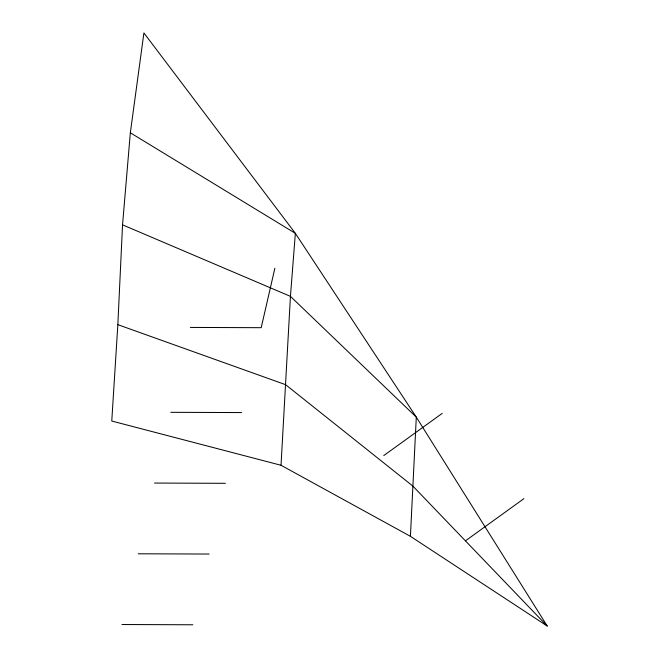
<?xml version="1.0" encoding="UTF-8"?>
<svg xmlns="http://www.w3.org/2000/svg" width="659" height="659" viewBox="0 0 659 659"><rect width="100%" height="100%" fill="white"/><g stroke="black" fill="none" stroke-linecap="round" stroke-linejoin="round"><path stroke-width="0.99" d="M117.846 324.665L122.541 224.843L130.334 132.788L143.909 32.95L295.356 233.344L416.299 417.139L547.234 626.05L410.417 536.319L281.031 465.27L111.766 421.035L117.846 324.665L285.586 384.675L412.781 486.004L547.234 626.05M410.417 536.319L416.299 417.139L290.438 296.361L122.541 224.843M281.031 465.27L290.438 296.361L295.356 233.344L130.334 132.788M274.869 268.271L261.203 327.688L190.327 327.432M383.785 455.558L442.222 413.382M465.509 540.8L523.946 498.632M170.796 412.32L241.672 412.575M154.519 483.055L225.394 483.311M138.25 553.791L209.125 554.046M121.973 624.526L192.848 624.781"/></g></svg>
